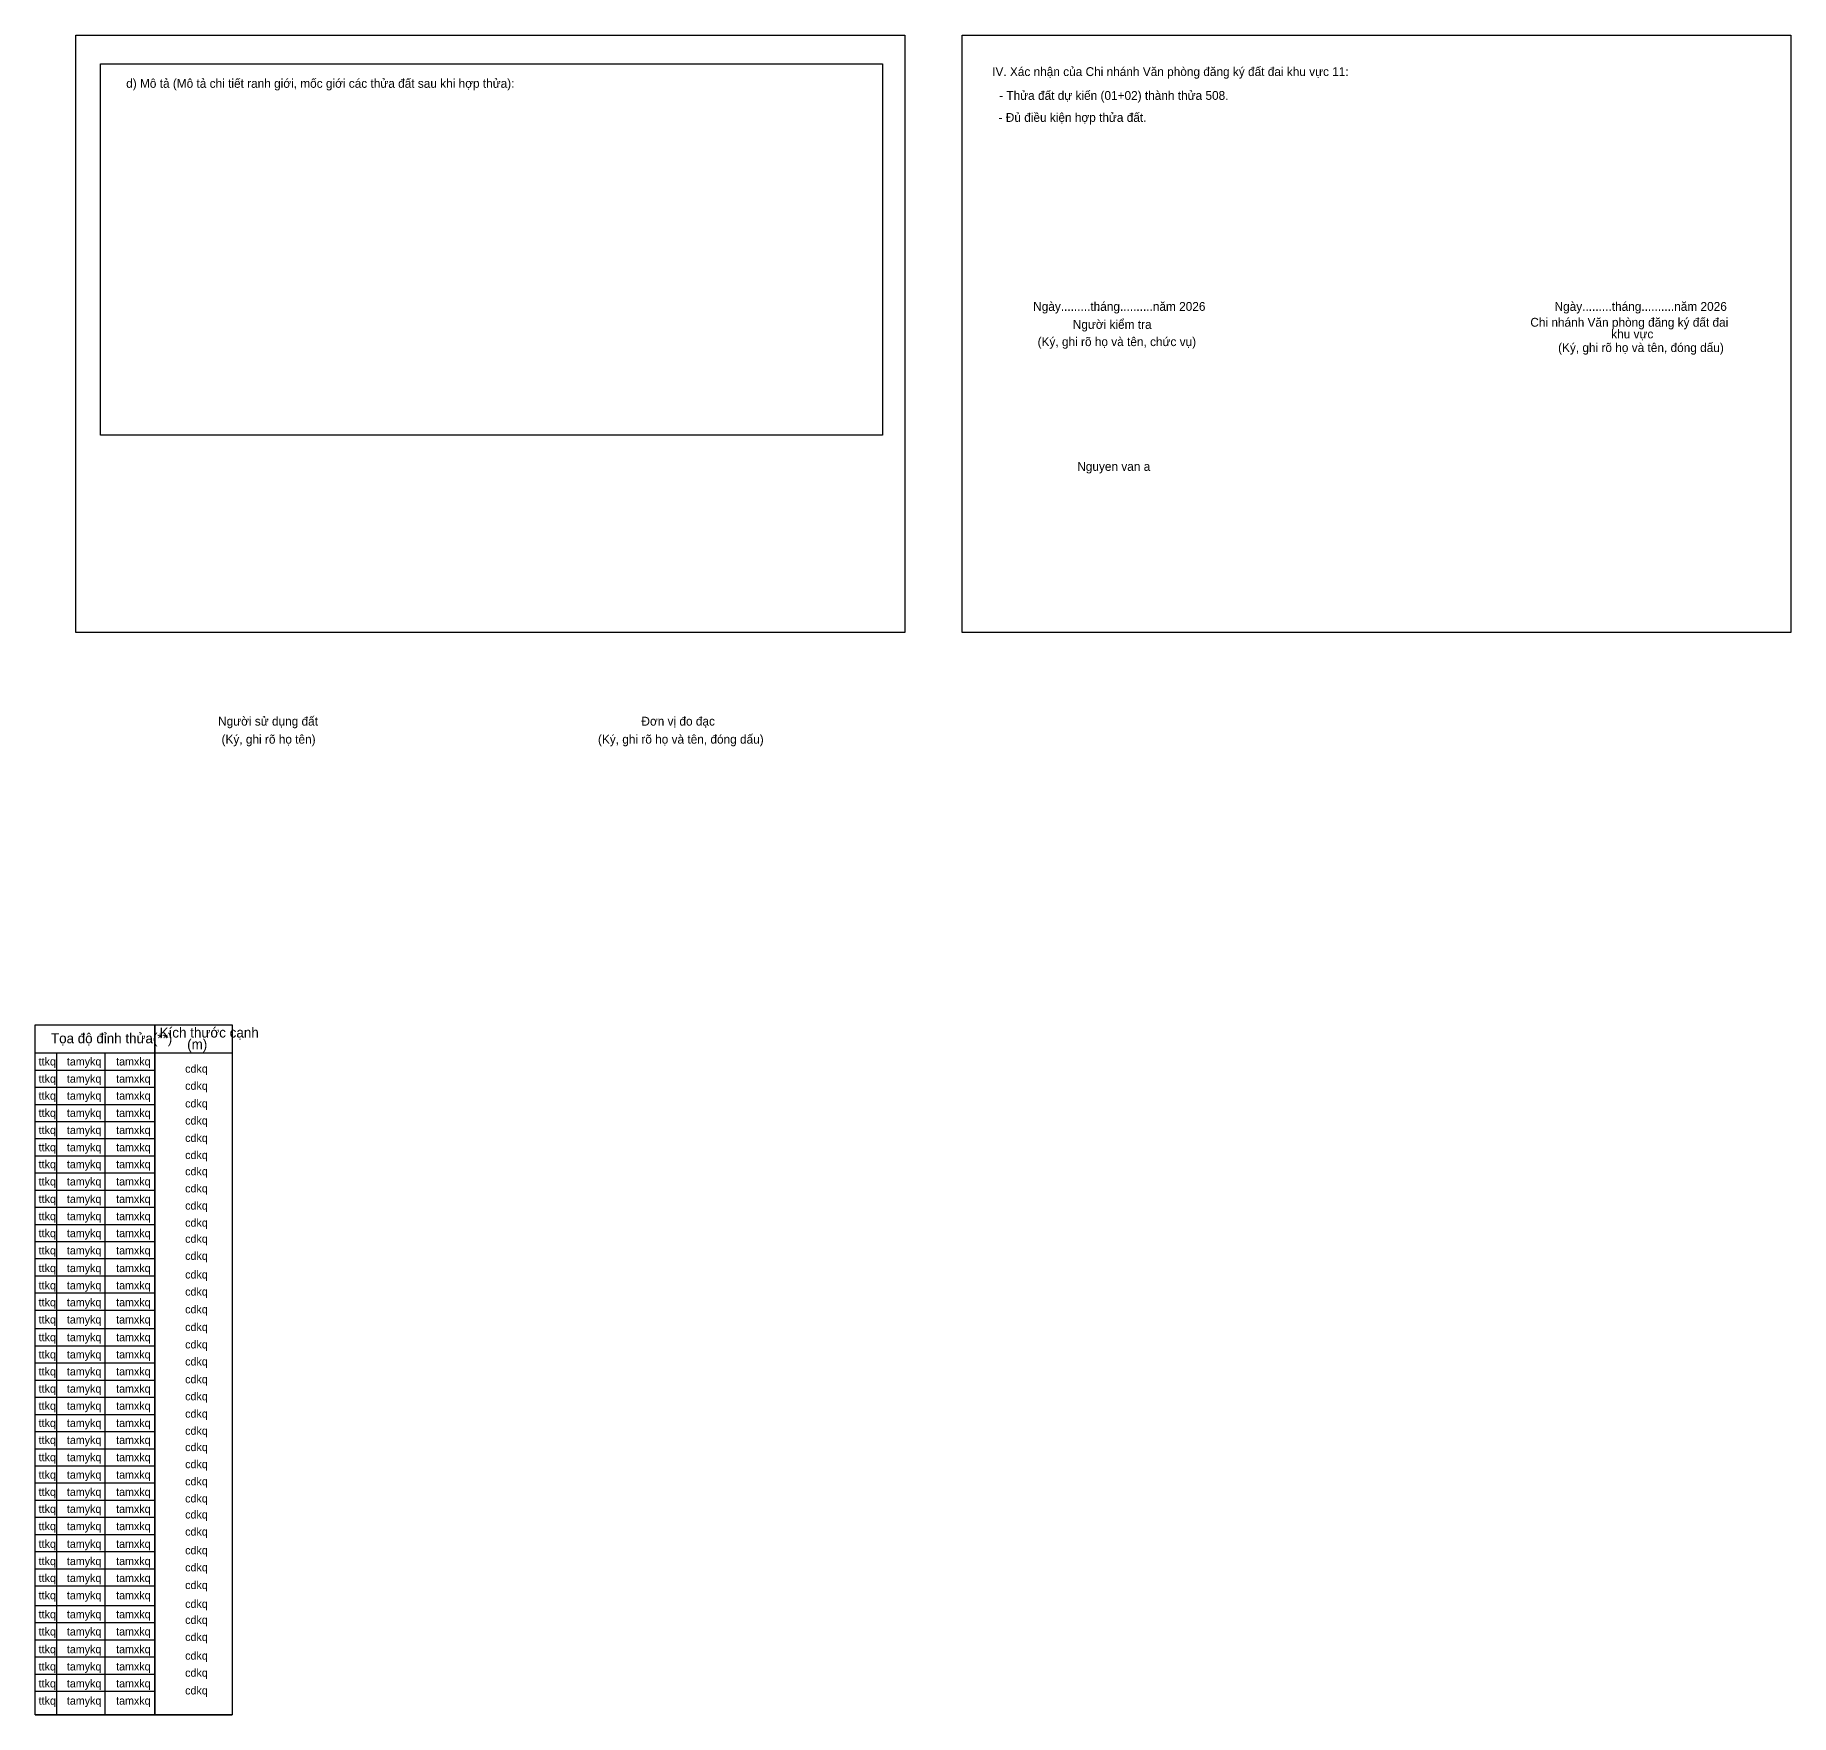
# Model space of a CAD drawing. Extents: x 559917 to 560142, y 2373609 to 2373668.
# Drawn here: x 560080.7 to 560142.1, y 2373609.4 to 2373668.2 of the extents above; entities that cross this region are included whole.
import ezdxf

# ---------------------------------------------------------------- set-up
doc = ezdxf.new("R2010")
doc.units = 0
for name, color, linetype in [('Level 56', 7, 'Continuous'), ('Level 60', 7, 'Continuous'), ('Level 61', 7, 'Continuous')]:
    doc.layers.add(name, color=color, linetype=linetype)

msp = doc.modelspace()

# ---------------------------------------------------------------- linework, layer by layer
at = {"layer": 'Level 60'}
for p, q in [((560080.669, 2373633.534), (560084.859, 2373633.534)), ((560084.859, 2373633.158), (560084.859, 2373624.926)), ((560080.669, 2373632.552), (560087.567, 2373632.552)), ((560080.669, 2373632.552), (560081.416, 2373632.552)), ((560081.416, 2373632.552), (560081.416, 2373609.387)), ((560081.416, 2373632.552), (560083.104, 2373632.552)), ((560083.104, 2373632.552), (560083.104, 2373609.387)), ((560083.104, 2373632.552), (560084.859, 2373632.552)), ((560084.859, 2373632.552), (560086.213, 2373632.552)), ((560086.213, 2373632.552), (560087.567, 2373632.552)), ((560080.669, 2373631.952), (560084.859, 2373631.952)), ((560080.669, 2373631.352), (560084.859, 2373631.352)), ((560080.669, 2373630.752), (560084.859, 2373630.752)), ((560080.669, 2373630.152), (560084.859, 2373630.152)), ((560080.669, 2373629.552), (560084.859, 2373629.552)), ((560080.669, 2373628.952), (560084.859, 2373628.952)), ((560080.669, 2373628.352), (560084.859, 2373628.352)), ((560080.669, 2373627.752), (560084.859, 2373627.752)), ((560080.669, 2373627.152), (560084.859, 2373627.152)), ((560080.669, 2373626.552), (560084.859, 2373626.552)), ((560080.669, 2373625.952), (560084.859, 2373625.952)), ((560080.669, 2373625.352), (560084.859, 2373625.352)), ((560080.669, 2373624.752), (560084.859, 2373624.752)), ((560080.669, 2373624.152), (560084.859, 2373624.152)), ((560080.669, 2373623.552), (560084.859, 2373623.552)), ((560080.669, 2373622.903), (560081.416, 2373622.903)), ((560081.416, 2373622.903), (560083.104, 2373622.903)), ((560083.104, 2373622.903), (560084.859, 2373622.903)), ((560080.669, 2373622.303), (560084.859, 2373622.303)), ((560080.669, 2373621.703), (560084.859, 2373621.703)), ((560080.669, 2373621.103), (560084.859, 2373621.103)), ((560080.669, 2373620.503), (560084.859, 2373620.503)), ((560080.669, 2373619.903), (560084.859, 2373619.903)), ((560080.669, 2373619.303), (560084.859, 2373619.303)), ((560080.669, 2373618.703), (560084.859, 2373618.703)), ((560080.669, 2373618.103), (560084.859, 2373618.103)), ((560080.669, 2373617.503), (560084.859, 2373617.503)), ((560080.669, 2373616.903), (560084.859, 2373616.903)), ((560080.669, 2373616.303), (560084.859, 2373616.303)), ((560080.669, 2373615.703), (560084.859, 2373615.703)), ((560080.669, 2373615.103), (560084.859, 2373615.103)), ((560080.669, 2373614.503), (560084.859, 2373614.503)), ((560080.669, 2373613.903), (560084.859, 2373613.903)), ((560080.669, 2373613.215), (560084.859, 2373613.215)), ((560080.669, 2373612.615), (560084.859, 2373612.615)), ((560080.669, 2373612.015), (560084.859, 2373612.015)), ((560080.669, 2373611.415), (560084.859, 2373611.415)), ((560080.669, 2373610.815), (560084.859, 2373610.815)), ((560080.669, 2373610.215), (560084.859, 2373610.215)), ((560080.669, 2373609.387), (560087.567, 2373609.387))]:
    msp.add_line(p, q, dxfattribs=at)
for points in [[(560080.669, 2373633.534), (560084.859, 2373633.534), (560084.859, 2373609.387), (560080.669, 2373609.387)], [(560084.859, 2373633.534), (560087.567, 2373633.534), (560087.567, 2373609.387), (560084.859, 2373609.387)]]:
    msp.add_lwpolyline(points, close=True, dxfattribs=at)
at = {"layer": 'Level 61'}
for points in [[(560082.098, 2373668.167), (560111.098, 2373668.167), (560111.098, 2373647.267), (560082.098, 2373647.267)], [(560113.098, 2373668.167), (560142.098, 2373668.167), (560142.098, 2373647.267), (560113.098, 2373647.267)], [(560082.952, 2373667.167), (560110.321, 2373667.167), (560110.321, 2373654.164), (560082.952, 2373654.164)]]:
    msp.add_lwpolyline(points, close=True, dxfattribs=at)

# ---------------------------------------------------------------- texts
at = {"layer": 'Level 56'}
for s, p in [('ttkq', (560080.793, 2373632.112)), ('tamykq', (560081.78, 2373632.112)), ('tamxkq', (560083.502, 2373632.112)), ('cdkq', (560085.918, 2373631.859)), ('ttkq', (560080.793, 2373631.509)), ('tamykq', (560081.78, 2373631.509)), ('tamxkq', (560083.502, 2373631.509)), ('cdkq', (560085.918, 2373631.261)), ('ttkq', (560080.793, 2373630.915)), ('tamykq', (560081.78, 2373630.915)), ('tamxkq', (560083.502, 2373630.915)), ('cdkq', (560085.918, 2373630.642)), ('ttkq', (560080.793, 2373630.312)), ('tamykq', (560081.78, 2373630.312)), ('tamxkq', (560083.502, 2373630.312)), ('cdkq', (560085.918, 2373630.044)), ('ttkq', (560080.793, 2373629.713)), ('tamykq', (560081.78, 2373629.713)), ('tamxkq', (560083.502, 2373629.713)), ('cdkq', (560085.918, 2373629.436)), ('ttkq', (560080.793, 2373629.11)), ('tamykq', (560081.78, 2373629.11)), ('tamxkq', (560083.502, 2373629.11)), ('cdkq', (560085.918, 2373628.839)), ('ttkq', (560080.793, 2373628.516)), ('tamykq', (560081.78, 2373628.516)), ('tamxkq', (560083.502, 2373628.516)), ('cdkq', (560085.918, 2373628.267)), ('ttkq', (560080.793, 2373627.913)), ('tamykq', (560081.78, 2373627.913)), ('tamxkq', (560083.502, 2373627.913)), ('cdkq', (560085.918, 2373627.67)), ('ttkq', (560080.793, 2373627.301)), ('tamykq', (560081.78, 2373627.301)), ('tamxkq', (560083.502, 2373627.301)), ('cdkq', (560085.918, 2373627.068)), ('ttkq', (560080.793, 2373626.698)), ('tamykq', (560081.78, 2373626.698)), ('tamxkq', (560083.502, 2373626.698)), ('cdkq', (560085.918, 2373626.47)), ('ttkq', (560080.793, 2373626.104)), ('tamykq', (560081.78, 2373626.104)), ('tamxkq', (560083.502, 2373626.104)), ('cdkq', (560085.918, 2373625.908)), ('ttkq', (560080.793, 2373625.501)), ('tamykq', (560081.78, 2373625.501)), ('tamxkq', (560083.502, 2373625.501)), ('cdkq', (560085.918, 2373625.31)), ('ttkq', (560080.793, 2373624.882)), ('tamykq', (560081.78, 2373624.882)), ('tamxkq', (560083.502, 2373624.882)), ('cdkq', (560085.918, 2373624.656)), ('ttkq', (560080.793, 2373624.279)), ('tamykq', (560081.78, 2373624.279)), ('tamxkq', (560083.502, 2373624.279)), ('cdkq', (560085.918, 2373624.058)), ('ttkq', (560080.793, 2373623.685)), ('tamykq', (560081.78, 2373623.685)), ('tamxkq', (560083.502, 2373623.685)), ('cdkq', (560085.918, 2373623.439)), ('ttkq', (560080.793, 2373623.082)), ('tamykq', (560081.78, 2373623.082)), ('tamxkq', (560083.502, 2373623.082)), ('cdkq', (560085.918, 2373622.82)), ('ttkq', (560080.793, 2373622.463)), ('tamykq', (560081.78, 2373622.463)), ('tamxkq', (560083.502, 2373622.463)), ('cdkq', (560085.918, 2373622.21)), ('ttkq', (560080.793, 2373621.86)), ('tamykq', (560081.78, 2373621.86)), ('tamxkq', (560083.502, 2373621.86)), ('cdkq', (560085.918, 2373621.612)), ('ttkq', (560080.793, 2373621.266)), ('tamykq', (560081.78, 2373621.266)), ('tamxkq', (560083.502, 2373621.266)), ('cdkq', (560085.918, 2373620.992)), ('ttkq', (560080.793, 2373620.663)), ('tamykq', (560081.78, 2373620.663)), ('tamxkq', (560083.502, 2373620.663)), ('cdkq', (560085.918, 2373620.395)), ('ttkq', (560080.793, 2373620.064)), ('tamykq', (560081.78, 2373620.064)), ('tamxkq', (560083.502, 2373620.064)), ('cdkq', (560085.918, 2373619.787)), ('ttkq', (560080.793, 2373619.461)), ('tamykq', (560081.78, 2373619.461)), ('tamxkq', (560083.502, 2373619.461)), ('cdkq', (560085.918, 2373619.189)), ('ttkq', (560080.793, 2373618.867)), ('tamykq', (560081.78, 2373618.867)), ('tamxkq', (560083.502, 2373618.867)), ('cdkq', (560085.918, 2373618.618)), ('ttkq', (560080.793, 2373618.264)), ('tamykq', (560081.78, 2373618.264)), ('tamxkq', (560083.502, 2373618.264)), ('cdkq', (560085.918, 2373618.02)), ('ttkq', (560080.793, 2373617.652)), ('tamykq', (560081.78, 2373617.652)), ('tamxkq', (560083.502, 2373617.652)), ('cdkq', (560085.918, 2373617.418)), ('ttkq', (560080.793, 2373617.049)), ('ttkq', (560080.793, 2373616.455)), ('tamykq', (560081.78, 2373617.049)), ('tamykq', (560081.78, 2373616.455)), ('tamxkq', (560083.502, 2373617.049)), ('tamxkq', (560083.502, 2373616.455)), ('cdkq', (560085.918, 2373616.82)), ('ttkq', (560080.793, 2373615.852)), ('tamykq', (560081.78, 2373615.852)), ('tamxkq', (560083.502, 2373615.852)), ('cdkq', (560085.918, 2373616.258)), ('ttkq', (560080.793, 2373615.232)), ('tamykq', (560081.78, 2373615.232)), ('tamxkq', (560083.502, 2373615.232)), ('cdkq', (560085.918, 2373615.66)), ('ttkq', (560080.793, 2373614.629)), ('tamykq', (560081.78, 2373614.629)), ('tamxkq', (560083.502, 2373614.629)), ('cdkq', (560085.918, 2373615.007)), ('ttkq', (560080.793, 2373614.036)), ('tamykq', (560081.78, 2373614.036)), ('tamxkq', (560083.502, 2373614.036)), ('cdkq', (560085.918, 2373614.409)), ('ttkq', (560080.793, 2373613.433)), ('tamykq', (560081.78, 2373613.433)), ('tamxkq', (560083.502, 2373613.433)), ('cdkq', (560085.918, 2373613.79)), ('ttkq', (560080.793, 2373612.768)), ('tamykq', (560081.78, 2373612.768)), ('tamxkq', (560083.502, 2373612.768)), ('cdkq', (560085.918, 2373613.133)), ('ttkq', (560080.793, 2373612.165)), ('tamykq', (560081.78, 2373612.165)), ('tamxkq', (560083.502, 2373612.165)), ('cdkq', (560085.918, 2373612.571)), ('ttkq', (560080.793, 2373611.545)), ('tamykq', (560081.78, 2373611.545)), ('tamxkq', (560083.502, 2373611.545)), ('cdkq', (560085.918, 2373611.973)), ('ttkq', (560080.793, 2373610.942)), ('tamykq', (560081.78, 2373610.942)), ('tamxkq', (560083.502, 2373610.942)), ('cdkq', (560085.918, 2373611.32)), ('ttkq', (560080.793, 2373610.348)), ('tamykq', (560081.78, 2373610.348)), ('tamxkq', (560083.502, 2373610.348)), ('cdkq', (560085.918, 2373610.722)), ('ttkq', (560080.793, 2373609.745)), ('tamykq', (560081.78, 2373609.745)), ('tamxkq', (560083.502, 2373609.745)), ('cdkq', (560085.918, 2373610.102))]:
    msp.add_text(s, height=0.28, dxfattribs=at).set_placement(p)
at = {"layer": 'Level 60'}
for s, height, p in [('d) Mô tả (Mô tả chi tiết ranh giới, mốc giới các thửa đất sau khi hợp thửa):', 0.3095, (560083.855, 2373666.324)), ('IV. Xác nhận của Chi nhánh Văn phòng đăng ký đất đai khu vực 11:', 0.3095, (560114.154, 2373666.735)), ('- Thửa đất dự kiến (01+02) thành thửa 508.', 0.3095, (560114.399, 2373665.901)), ('- Đủ điều kiện hợp thửa đất.', 0.3095, (560114.378, 2373665.132)), ('Ngày.........tháng..........năm 2026', 0.3095, (560115.588, 2373658.518)), ('. ', 0.3095, (560117.806, 2373658.518)), ('Ngày.........tháng..........năm 2026', 0.3095, (560133.829, 2373658.518)), ('Người kiểm tra', 0.3095, (560116.975, 2373657.889)), ('Chi nhánh Văn phòng đăng ký đất đai', 0.3095, (560132.982, 2373657.963)), ('(Ký, ghi rõ họ và tên, chức vụ)', 0.3095, (560115.743, 2373657.285)), ('(Ký, ghi rõ họ và tên, đóng dấu)', 0.3095, (560133.953, 2373657.078)), ('khu vực ', 0.3095, (560135.811, 2373657.555)), ('Nguyen van a', 0.3095, (560117.13, 2373652.92)), ('Người sử dụng đất', 0.3095, (560087.071, 2373644.005)), ('Đơn vị đo đạc', 0.3095, (560101.881, 2373644.005)), ('(Ký, ghi rõ họ tên)', 0.3095, (560087.192, 2373643.374)), ('(Ký, ghi rõ họ và tên, đóng dấu)', 0.3095, (560100.361, 2373643.374)), ('Kích thước cạnh', 0.35144, (560085.024, 2373633.089)), ('Tọa độ đỉnh thửa(**)', 0.35, (560081.224, 2373632.888)), ('(m)', 0.3514, (560085.988, 2373632.679))]:
    msp.add_text(s, height=height, dxfattribs=at).set_placement(p)

doc.saveas('drawing.dxf')
